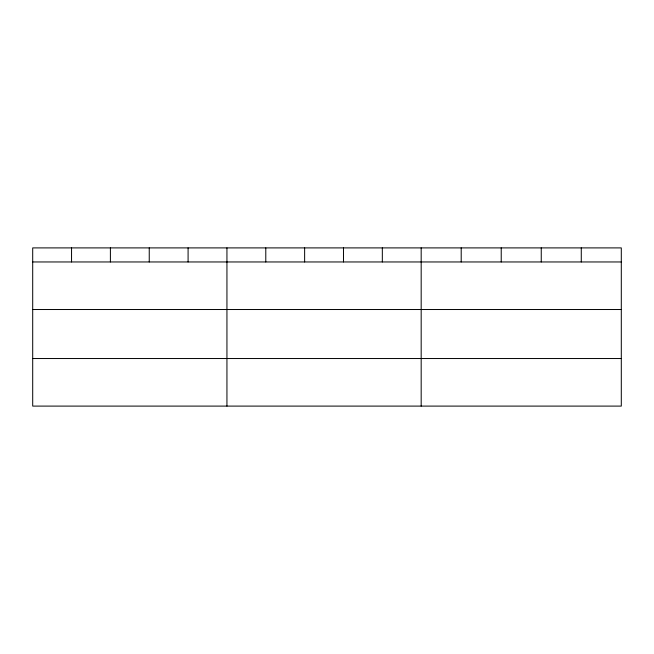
<?xml version="1.0" encoding="UTF-8"?>
<svg xmlns="http://www.w3.org/2000/svg" width="654" height="654" viewBox="0 0 654 654"><rect width="100%" height="100%" fill="white"/><g stroke="black" fill="none" stroke-linecap="round" stroke-linejoin="round"><path stroke-width="0.98" d="M621.3 261.96L621.3 406.101L32.7 406.101L32.7 247.899L621.3 247.899L621.3 261.96L32.7 261.96M32.7 309.522L621.3 309.522M32.7 358.531L621.3 358.531M581.275 247.899L581.275 261.96M541.25 247.899L541.25 261.96M501.226 247.899L501.226 261.96M461.201 247.899L461.201 261.96M421.176 247.899L421.176 406.101M382.328 247.899L382.328 261.96M343.481 247.899L343.481 261.96M304.633 247.899L304.633 261.96M265.786 247.899L265.786 261.96M226.938 247.899L226.938 406.101M188.09 247.899L188.09 261.96M149.243 247.899L149.243 261.96M110.395 247.899L110.395 261.96M71.548 247.899L71.548 261.96"/></g></svg>
